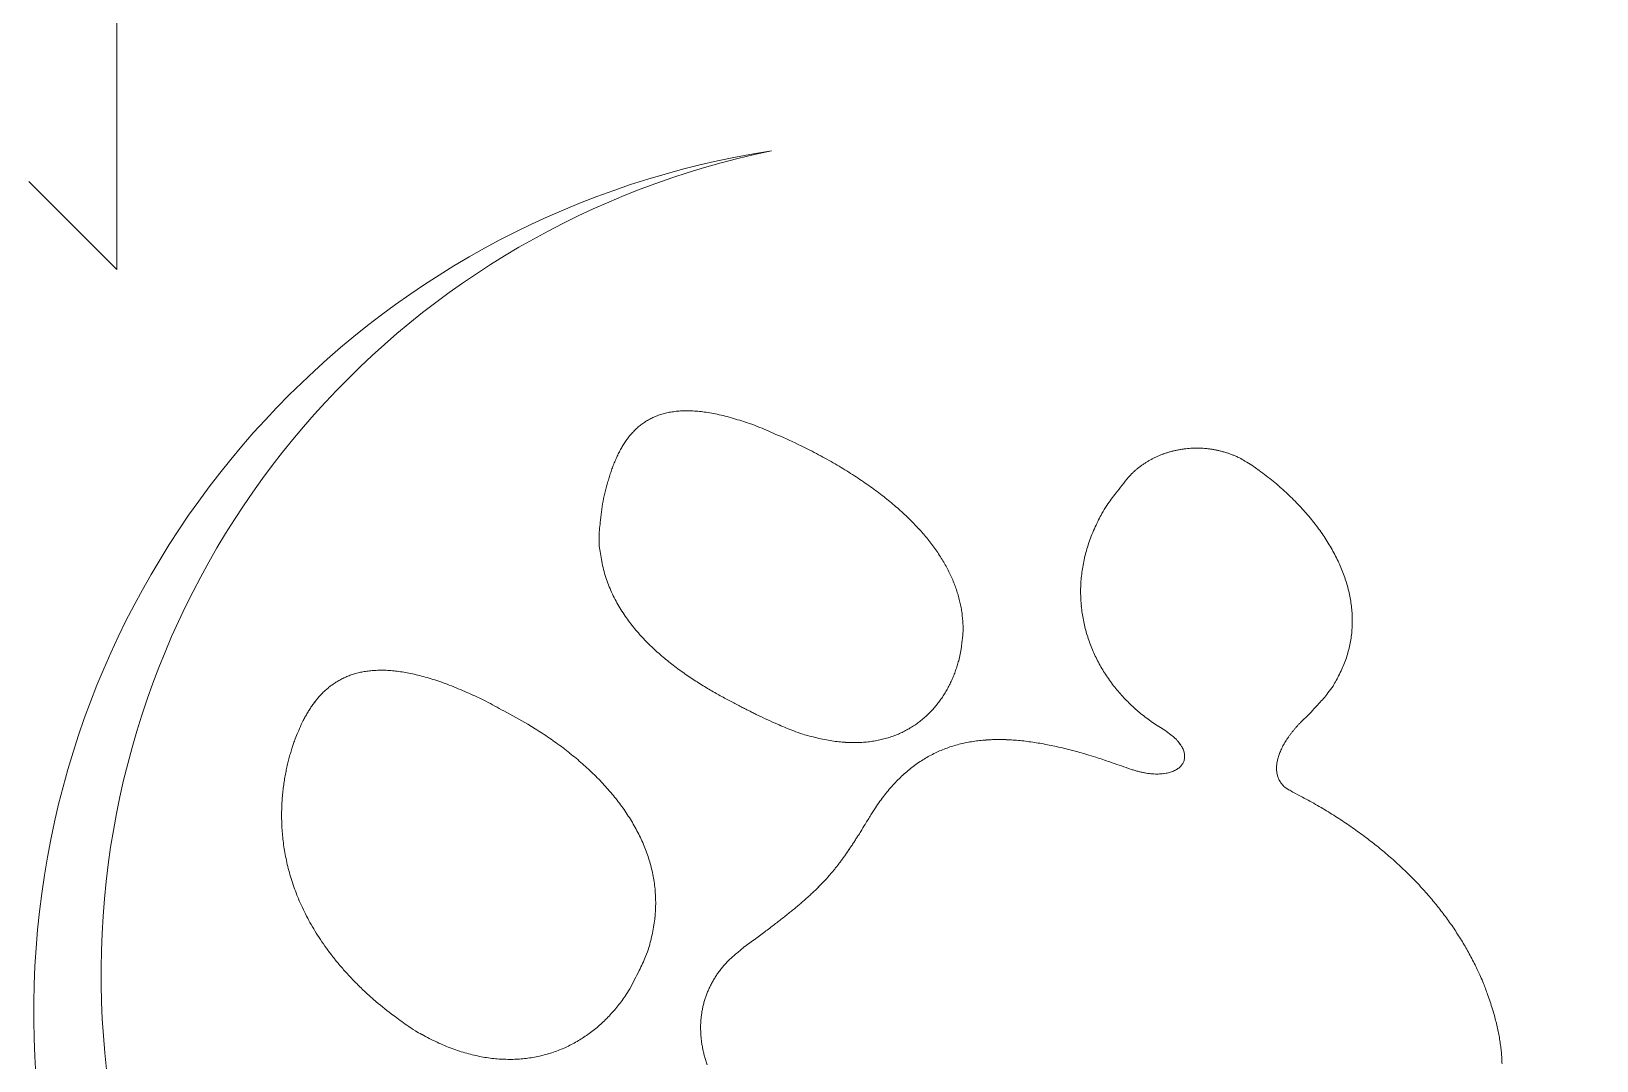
# Model space of a CAD drawing. Header units: millimetres. Extents: x 1573 to 2177, y 1587 to 1932.
# Drawn here: x 1936.38997 to 1936.40049, y 1917.95323 to 1917.96015 of the extents above; entities that cross this region are included whole.
import ezdxf

# ---------------------------------------------------------------- set-up
doc = ezdxf.new("R2010")
doc.units = ezdxf.units.MM
doc.header["$LTSCALE"] = 0.03
doc.layers.add('TigreCad', color=2, linetype='Continuous', lineweight=13)

# ---------------------------------------------------------------- blocks, each defined once
blk = doc.blocks.new('27958028s')
at = {"layer": 'TigreCad', "linetype": 'Continuous'}
for p, q in [((35.6944, 3.4289), (35.6944, 6.1483)), ((35.6944, 3.4289), (35.3002, 3.823)), ((38.7609, 2.6397), (38.8005, 2.6197)), ((40.7814, 2.5523), (40.814, 2.529)), ((40.2283, 2.4995), (40.2382, 2.51)), ((37.8751, 2.4032), (37.8809, 2.4272)), ((39.4727, 1.6995), (39.467, 1.6768)), ((36.5205, 1.3911), (36.5293, 1.4089)), ((38.5752, 1.4286), (38.5591, 1.4367)), ((41.0248, 1.4246), (41.0143, 1.4149)), ((37.5358, 1.392), (37.5686, 1.3722)), ((40.3917, 1.3653), (40.3635, 1.3824)), ((40.2288, 1.1944), (40.2453, 1.1888)), ((40.9645, 1.0886), (40.9992, 1.0707)), ((39.074, 0.9867), (39.0938, 1.0178)), ((38.5043, 0.3933), (38.5307, 0.4127)), ((36.8562, 0.1491), (36.8136, 0.1874)), ((37.993, 0.2078), (37.9761, 0.1813)), ((41.8597, 0.1169), (41.8681, 0.0876))]:
    blk.add_line(p, q, dxfattribs=at)
for centre, radius, start, end in [((39.1232, 0), 9.9926, 90, 270), ((39.1232, 0), 9.9926, 270, 90), ((39.2196, 0.1077), 3.8981, 98.72608, 322.85935), ((39.3865, 0.2746), 3.7632, 101.62484, 321.38572), ((38.2223, 2.5005), 0.294, 123.58861, 127.58102), ((38.2178, 2.5054), 0.2873, 119.25487, 123.38649), ((38.2179, 2.5051), 0.2876, 115.04266, 119.2401), ((38.2192, 2.501), 0.2919, 110.71023, 114.94415), ((38.224, 2.4903), 0.3036, 106.65615, 110.84211), ((38.2287, 2.4745), 0.3201, 102.53718, 106.6484), ((38.2351, 2.4511), 0.3444, 98.76356, 102.73237), ((38.2402, 2.4221), 0.3738, 95.03622, 98.85791), ((38.2459, 2.381), 0.4152, 91.7172, 95.31631), ((38.2484, 2.331), 0.4653, 88.46398, 91.83899), ((38.2489, 2.2755), 0.5207, 85.51214, 88.68902), ((38.2459, 2.219), 0.5773, 82.61853, 85.65024), ((38.2376, 2.1177), 0.6789, 80.32501, 83.02513), ((38.2151, 1.9725), 0.8258, 78.15142, 80.47699), ((38.205, 1.9358), 0.8638, 75.5911, 77.99252), ((38.2094, 1.945), 0.8538, 73.07716, 75.72744), ((38.1215, 1.5728), 1.2357, 72.42693, 74.20018), ((37.2623, -1.183), 4.1223, 72.11277, 72.6072), ((38.1087, 1.5772), 1.2363, 67.78966, 70.15241), ((38.3105, 2.4276), 0.4085, 142.64856, 145.56545), ((38.2823, 2.4476), 0.374, 139.31509, 142.46859), ((38.2583, 2.4656), 0.344, 135.57722, 138.97925), ((38.242, 2.4802), 0.3222, 131.78084, 135.3999), ((38.2291, 2.4925), 0.3044, 127.67437, 131.50701), ((38.0492, 1.3957), 1.4269, 64.8902, 68.33085), ((36.762, -1.6361), 4.72, 64.94508, 66.35978), ((38.5117, 2.3235), 0.6351, 153.87674, 155.86738), ((38.4482, 2.3525), 0.5653, 151.47936, 153.68035), ((38.3921, 2.3801), 0.5028, 148.75372, 151.18942), ((38.3486, 2.4045), 0.453, 145.8813, 148.54625), ((37.5535, 0.193), 2.7284, 61.88632, 62.80196), ((37.624, 0.3313), 2.5731, 60.86804, 61.82047), ((40.5258, 2.2131), 0.4146, 112.04466, 114.07243), ((40.5277, 2.2082), 0.4199, 110.01963, 112.02734), ((40.5295, 2.2039), 0.4246, 108.0629, 110.05325), ((40.5309, 2.1994), 0.4293, 106.07546, 108.05066), ((40.5321, 2.1956), 0.4333, 104.13051, 106.0928), ((40.5327, 2.1921), 0.4367, 102.14399, 104.09619), ((40.5337, 2.189), 0.44, 100.24576, 102.1895), ((40.5337, 2.1867), 0.4423, 98.24745, 100.18599), ((40.5343, 2.1845), 0.4446, 96.35035, 98.28498), ((40.5341, 2.1832), 0.4458, 94.3654, 96.30004), ((40.5344, 2.182), 0.4471, 92.46263, 94.39702), ((40.534, 2.1814), 0.4476, 90.46593, 92.40354), ((40.5343, 2.1813), 0.4477, 88.56572, 90.50882), ((40.5337, 2.1829), 0.4462, 86.5255, 88.48082), ((40.5339, 2.182), 0.4471, 84.6049, 86.56241), ((40.5333, 2.1805), 0.4486, 82.58712, 84.54371), ((40.5338, 2.1851), 0.444, 80.58958, 82.57474), ((40.5351, 2.1957), 0.4333, 78.48639, 80.53065), ((40.5337, 2.185), 0.4441, 76.59068, 78.5848), ((40.5267, 2.1567), 0.4732, 74.69343, 76.56126), ((40.5353, 2.1977), 0.4314, 72.26513, 74.35581), ((40.5549, 2.261), 0.3651, 69.62075, 72.16216), ((40.5303, 2.1714), 0.4578, 68.73074, 70.64187), ((40.2086, 1.3375), 1.3516, 68.26008, 68.84751), ((38.7917, 2.2203), 0.9335, 159.89057, 161.31198), ((38.6827, 2.2566), 0.8187, 158.06411, 159.65973), ((38.5941, 2.2903), 0.7238, 156.13422, 157.9098), ((37.6907, 0.4522), 2.4351, 59.86703, 60.8546), ((37.748, 0.5558), 2.3167, 58.78947, 59.80733), ((37.8106, 0.6601), 2.1951, 57.7211, 58.77468), ((40.4963, 2.2575), 0.3611, 131.06343, 133.34657), ((40.4988, 2.2552), 0.3645, 128.86266, 131.12864), ((40.5037, 2.2489), 0.3724, 126.62341, 128.8431), ((40.5078, 2.2441), 0.3787, 124.5037, 126.68983), ((40.5111, 2.2389), 0.3849, 122.30607, 124.46259), ((40.5147, 2.2343), 0.3906, 120.26926, 122.39793), ((40.5176, 2.2285), 0.3972, 118.10724, 120.20659), ((40.521, 2.2236), 0.4031, 116.12521, 118.19912), ((40.5232, 2.2182), 0.4089, 114.02653, 116.07585), ((40.5561, 2.2558), 0.3703, 62.79167, 65.57254), ((40.5757, 2.2913), 0.3298, 58.12893, 62.99528), ((40.2983, 1.7865), 0.9054, 57.75093, 60.08713), ((39.9316, 1.325), 1.4927, 52.24303, 53.76219), ((39.2896, 2.0765), 1.4517, 164.10135, 165.05433), ((39.1673, 2.1079), 1.3254, 162.93029, 163.96112), ((38.9344, 2.175), 1.0831, 161.4634, 162.70661), ((37.8702, 0.7593), 2.0794, 56.55966, 57.64978), ((37.9321, 0.8549), 1.9655, 55.39976, 56.53049), ((37.9905, 0.9432), 1.8597, 54.16507, 55.33594), ((41.77, 1.2315), 1.9961, 140.56448, 143.18703), ((40.4986, 2.2556), 0.364, 133.41261, 135.6767), ((39.9638, 1.3698), 1.4375, 50.60648, 52.1657), ((39.9931, 1.4061), 1.391, 48.9972, 50.59022), ((40.0199, 1.4394), 1.3482, 47.30635, 48.92932), ((39.3675, 2.1539), 1.513, 170.51505, 174.19085), ((39.2591, 2.0849), 1.4201, 165.06509, 166.05067), ((38.051, 1.0283), 1.7553, 52.92345, 54.13928), ((38.1079, 1.1074), 1.6578, 51.58219, 52.84291), ((38.1661, 1.1824), 1.5629, 50.23565, 51.5463), ((40.698, 1.9984), 0.6789, 140.79266, 146.57071), ((40.0519, 1.4745), 1.3007, 45.63093, 47.29193), ((40.0838, 1.5098), 1.2532, 43.84586, 45.54733), ((38.2214, 1.252), 1.474, 48.79568, 50.15613), ((38.2773, 1.3173), 1.3881, 47.34236, 48.75797), ((38.3298, 1.3774), 1.3083, 45.77797, 47.24858), ((42.4007, 1.1607), 2.576, 152.84743, 153.55661), ((40.7154, 1.9805), 0.7034, 146.13464, 149.61359), ((40.1186, 1.5441), 1.2043, 42.06619, 43.81359), ((40.1535, 1.5779), 1.1558, 40.18434, 41.98019), ((40.1907, 1.6102), 1.1065, 38.30138, 40.15166), ((38.3582, 2.2261), 0.5025, 170.73425, 178.97697), ((38.383, 1.4333), 1.2312, 44.20695, 45.73814), ((38.4324, 1.4844), 1.1601, 42.50803, 44.09953), ((38.4823, 1.5311), 1.0918, 40.81577, 42.47315), ((40.6477, 2.0046), 0.63, 154.44739, 157.78325), ((40.8285, 1.9398), 0.8213, 153.37854, 155.81058), ((40.2274, 1.6417), 1.0582, 36.28591, 38.19357), ((40.2659, 1.6707), 1.01, 34.28294, 36.25385), ((38.3862, 2.2202), 0.5306, 178.39543, 183.20955), ((40.2969, 2.5323), 2.4644, 187.97187, 188.74137), ((38.5287, 1.5736), 1.0289, 38.9852, 40.70789), ((38.5745, 1.6117), 0.9693, 37.14989, 38.94348), ((38.6171, 1.6465), 0.9144, 35.15631, 37.02001), ((40.7184, 1.9784), 0.7054, 163.58909, 166.3205), ((40.7808, 1.9596), 0.7706, 161.03584, 163.55873), ((40.7324, 1.9712), 0.721, 157.868, 160.65789), ((40.3037, 1.6989), 0.9629, 32.12543, 34.16314), ((40.342, 1.7239), 0.9172, 29.96711, 32.07715), ((40.3797, 1.7479), 0.8725, 27.64751, 29.83371), ((38.5122, 2.2555), 0.6583, 188.54224, 191.69346), ((38.3702, 2.2097), 0.5102, 189.88546, 194.16955), ((38.6586, 1.6764), 0.8632, 33.18516, 35.12324), ((38.6963, 1.7035), 0.8168, 31.03104, 33.04115), ((38.7339, 1.7266), 0.7727, 28.91016, 30.99872), ((40.6921, 1.9835), 0.6787, 169.03121, 171.80439), ((40.6865, 1.9837), 0.6732, 166.12147, 168.95812), ((40.4168, 1.7681), 0.8303, 25.33581, 27.603), ((40.453, 1.7875), 0.7893, 22.83149, 25.18356), ((38.4781, 2.2397), 0.6222, 194.41249, 197.78718), ((38.5566, 2.2736), 0.7073, 198.46505, 201.34943), ((38.7685, 1.7476), 0.7322, 26.61116, 28.77808), ((38.7991, 1.7635), 0.6978, 24.33508, 26.57348), ((38.8241, 1.7765), 0.6696, 21.90805, 24.20481), ((40.6815, 1.9856), 0.668, 174.63408, 177.39147), ((40.6899, 1.9838), 0.6764, 171.79951, 174.54855), ((40.4877, 1.8028), 0.7513, 20.34402, 22.78434), ((40.521, 1.8173), 0.7151, 17.65158, 20.18351), ((38.5266, 2.264), 0.6759, 201.51395, 204.5242), ((38.5286, 2.2635), 0.6776, 204.41848, 207.41261), ((38.8552, 1.7899), 0.6358, 19.44568, 21.83556), ((38.8895, 1.8034), 0.5989, 16.81077, 19.31974), ((38.8964, 1.8044), 0.5921, 14.40216, 16.90516), ((40.6762, 1.9852), 0.6626, 177.33918, 180.09696), ((40.6771, 1.9862), 0.6635, 180.17755, 182.91058), ((40.5521, 1.8279), 0.6822, 14.96978, 17.59477), ((40.5815, 1.8377), 0.6513, 12.08475, 14.8055), ((40.6076, 1.8438), 0.6245, 9.22711, 12.04036), ((38.5743, 2.2907), 0.7306, 207.65294, 210.41039), ((38.6114, 2.315), 0.7749, 210.57352, 213.16053), ((38.877, 1.8006), 0.6118, 11.91276, 14.29998), ((38.9393, 1.8178), 0.5473, 8.80209, 11.49183), ((39.0278, 1.8328), 0.4576, 5.37028, 8.64332), ((40.6776, 1.9861), 0.664, 182.89959, 185.61444), ((40.68, 1.9873), 0.6666, 185.70101, 188.39212), ((40.6316, 1.8495), 0.5999, 6.15032, 9.05562), ((40.6526, 1.8522), 0.5788, 3.11113, 6.10575), ((38.6439, 2.3398), 0.8156, 213.36829, 215.8194), ((38.6782, 2.3662), 0.8589, 215.90676, 218.22931), ((38.7237, 2.4066), 0.9198, 218.45424, 220.61763), ((38.9289, 1.8112), 0.5582, 4.10818, 6.62294), ((38.0006, 1.7408), 1.4891, 3.40182, 4.25321), ((39.0342, 1.8288), 0.4529, 356.4487, 0.04518), ((40.6831, 1.9874), 0.6696, 188.36487, 191.03436), ((40.6883, 1.9897), 0.6752, 191.13986, 193.77966), ((40.6938, 1.9909), 0.6808, 193.76977, 196.38325), ((40.6844, 1.8549), 0.5469, 356.70376, 359.85442), ((40.6719, 1.8548), 0.5593, 359.86699, 2.95322), ((38.7661, 2.4451), 0.9769, 220.71018, 222.74215), ((38.8144, 2.4947), 1.0461, 222.94253, 224.83445), ((38.8591, 2.5418), 1.111, 224.93278, 226.7077), ((38.3828, 1.8923), 1.1069, 349.96857, 352.97479), ((39.0811, 1.8242), 0.4058, 350.46277, 356.6921), ((40.7006, 1.9941), 0.6882, 196.47293, 199.05564), ((40.7077, 1.9964), 0.6957, 199.04608, 201.60091), ((40.7186, 1.8535), 0.5127, 346.50479, 349.90293), ((40.7038, 1.8549), 0.5275, 350.03595, 353.31479), ((40.6925, 1.8557), 0.5388, 353.37041, 356.56772), ((38.9129, 2.6037), 1.193, 226.86794, 228.5132), ((38.9606, 2.6607), 1.2673, 228.60448, 230.14411), ((39.0178, 2.7353), 1.3612, 230.30565, 231.72844), ((40.7155, 2.0007), 0.7045, 201.69733, 204.22154), ((40.7235, 2.0043), 0.7133, 204.21384, 206.7102), ((40.664, 1.8675), 0.5691, 340.26256, 343.3486), ((40.7033, 1.8552), 0.5279, 343.40905, 346.72138), ((36.8567, 1.2887), 0.3434, 107.3095, 110.8257), ((36.8611, 1.2764), 0.3565, 103.92756, 107.40807), ((36.8649, 1.2609), 0.3724, 100.47615, 103.91497), ((36.87, 1.238), 0.3958, 97.25996, 100.60629), ((36.8737, 1.2114), 0.4227, 94.03401, 97.28925), ((36.8776, 1.1757), 0.4586, 91.08831, 94.20857), ((36.8789, 1.1353), 0.499, 88.16013, 91.15385), ((36.8792, 1.0851), 0.5492, 85.51653, 88.35677), ((36.8757, 1.0306), 0.6038, 82.88058, 85.58679), ((36.8694, 0.9606), 0.674, 80.55659, 83.09236), ((36.8575, 0.8817), 0.7538, 78.26781, 80.64588), ((36.8426, 0.7999), 0.8369, 76.15825, 78.40651), ((39.0679, 2.802), 1.4446, 231.80605, 233.13465), ((39.13, 2.8909), 1.553, 233.27295, 234.4951), ((39.1833, 2.9692), 1.6477, 234.56578, 235.70299), ((38.8917, 1.8333), 0.5962, 338.08956, 340.31798), ((38.8843, 1.8359), 0.604, 340.31957, 342.52364), ((38.8819, 1.8359), 0.6063, 342.59449, 344.79514), ((40.7315, 2.0096), 0.7229, 206.79941, 209.26712), ((40.7399, 2.0142), 0.7324, 209.26041, 211.70181), ((40.7478, 2.0205), 0.7425, 211.79457, 214.2104), ((40.6366, 1.8803), 0.5983, 330.81764, 333.81817), ((40.7663, 1.8315), 0.4606, 332.146, 336.24857), ((40.7037, 1.858), 0.5286, 336.34806, 339.77524), ((36.8868, 1.2615), 0.3828, 131.44668, 134.32676), ((36.873, 1.2749), 0.3636, 128.17232, 131.2143), ((36.8647, 1.2847), 0.3508, 124.92577, 128.09668), ((36.8576, 1.2928), 0.3401, 121.42908, 124.7307), ((36.855, 1.2966), 0.3355, 118.00502, 121.39288), ((36.8532, 1.2983), 0.3331, 114.39169, 117.86011), ((36.8549, 1.2948), 0.337, 110.92419, 114.42067), ((36.8249, 0.7229), 0.9159, 74.07359, 76.23615), ((36.7902, 0.5832), 1.0598, 72.39529, 74.34214), ((36.7296, 0.3853), 1.2668, 70.79242, 72.4885), ((36.7166, 0.3582), 1.2967, 68.87019, 70.64634), ((36.7355, 0.4027), 1.2483, 66.94573, 68.94128), ((36.5555, -0.0865), 1.7691, 66.43048, 67.78842), ((39.2519, 3.0767), 1.7751, 235.829, 236.86792), ((39.311, 3.1712), 1.8866, 236.93316, 237.89367), ((39.3926, 3.3089), 2.0466, 238.00847, 238.87519), ((39.4635, 3.4315), 2.1882, 238.94476, 239.73641), ((38.949, 1.8093), 0.534, 328.29741, 330.75879), ((38.9368, 1.8159), 0.5479, 330.77908, 333.18378), ((38.9235, 1.8214), 0.5622, 333.29558, 335.64428), ((38.9091, 1.8275), 0.5779, 335.67728, 337.96908), ((40.7561, 2.0258), 0.7523, 214.18914, 216.58126), ((40.7633, 2.0324), 0.762, 216.66133, 219.03177), ((40.7709, 2.0386), 0.7718, 219.03237, 221.38229), ((40.7136, 1.8518), 0.5187, 321.99247, 326.25011), ((39.5525, 2.4783), 1.8364, 330.12599, 331.02009), ((37.0176, 1.1632), 0.5466, 145.04297, 147.08606), ((36.9792, 1.1888), 0.5004, 142.70104, 144.92227), ((36.9489, 1.2094), 0.4638, 140.07488, 142.46089), ((36.9253, 1.228), 0.4338, 137.41285, 139.95633), ((36.9025, 1.2465), 0.4045, 134.43591, 137.16075), ((34.9145, -3.8789), 5.9013, 66.17253, 66.54989), ((36.5683, -0.0187), 1.7027, 62.75663, 64.6027), ((36.498, -0.1821), 1.8801, 60.35503, 63.13269), ((39.5708, 3.6244), 2.4089, 239.8435, 240.54279), ((39.6773, 3.8196), 2.6312, 240.61428, 241.23517), ((39.869, 4.1817), 3.0409, 241.35285, 241.87105), ((40.0723, 4.5718), 3.4808, 241.9479, 242.38314), ((40.4593, 5.3286), 4.3307, 242.48705, 242.82095), ((41.5513, 7.483), 6.7461, 242.9284, 243.13226), ((38.9854, 1.7877), 0.4917, 320.21374, 322.87691), ((38.9738, 1.7949), 0.5053, 323.0182, 325.61095), ((38.9627, 1.8024), 0.5187, 325.62548, 328.15488), ((40.7772, 2.0453), 0.781, 221.4465, 223.77925), ((40.784, 2.0517), 0.7903, 223.77148, 226.08712), ((40.7896, 2.0589), 0.7994, 226.1568, 228.45816), ((39.9382, 2.497), 1.5266, 315.37578, 318.49965), ((40.7166, 1.8428), 0.5108, 315.60213, 322.57532), ((37.0968, 1.118), 0.6377, 151.07394, 152.85318), ((37.1067, 1.112), 0.6492, 149.29505, 151.03429), ((37.0788, 1.127), 0.6176, 147.35293, 149.17165), ((34.5495, -3.8573), 6.0393, 60.36449, 61.53485), ((2.5823, -70.026), 80.0078, 63.306916, 63.323119), ((33.3015, -9.0019), 11.688, 63.36282, 63.46661), ((21.7303, -32.0284), 37.4583, 63.30318, 63.3331), ((39.7373, 3.9033), 2.734, 244.84608, 246.84556), ((39.0191, 1.7582), 0.4469, 305.62662, 308.59819), ((39.016, 1.7621), 0.452, 308.59477, 311.51667), ((39.0097, 1.7677), 0.4603, 311.64273, 314.49963), ((39.0034, 1.7737), 0.469, 314.52857, 317.32588), ((38.9943, 1.7806), 0.4804, 317.46257, 320.18924), ((40.7954, 2.0651), 0.8079, 228.44296, 230.73223), ((40.798, 2.0695), 0.8129, 230.78772, 233.07575), ((40.8049, 2.0782), 0.824, 233.05796, 235.32754), ((41.442, 0.9673), 0.619, 134.99668, 136.27687), ((41.466, 0.9421), 0.6539, 133.69334, 134.92533), ((37.1469, 1.0769), 0.6996, 156.49792, 159.02752), ((37.8614, 0.7902), 1.4694, 155.86306, 157.35657), ((36.6375, -0.1243), 1.7625, 56.87042, 58.11149), ((36.6386, -0.1202), 1.7585, 55.58745, 56.82763), ((39.0356, 2.1866), 0.8801, 244.90451, 249.51654), ((39.0303, 2.1515), 0.8454, 249.01848, 251.9473), ((39.5921, 4.3276), 3.0917, 254.54662, 255.12593), ((39.0394, 2.2364), 0.9286, 254.96602, 257.05747), ((39.0169, 1.7714), 0.4596, 286.88008, 289.98982), ((39.0205, 1.7625), 0.45, 289.94738, 293.07018), ((39.022, 1.7577), 0.445, 293.14086, 296.24861), ((39.0238, 1.7544), 0.4412, 296.22224, 299.31731), ((39.023, 1.7541), 0.4414, 299.42269, 302.48158), ((39.0227, 1.755), 0.4423, 302.46196, 305.48719), ((40.8155, 2.0959), 0.8446, 235.41769, 237.64467), ((40.0077, 0.8401), 0.6506, 50.85683, 53.82823), ((40.3069, 1.1907), 0.1901, 46.64685, 54.06766), ((41.3068, 1.0823), 0.4414, 145.04176, 146.61073), ((41.3282, 1.0667), 0.4679, 143.46585, 144.97767), ((41.3483, 1.0512), 0.4932, 141.94197, 143.40598), ((41.3689, 1.0344), 0.5198, 140.46866, 141.88585), ((41.3881, 1.0177), 0.5452, 139.01904, 140.39667), ((41.407, 1.0013), 0.5702, 137.67977, 139.02137), ((41.422, 0.9865), 0.5913, 136.28541, 137.60263), ((37.302, 1.0168), 0.8654, 163.23329, 164.83232), ((37.3905, 0.9981), 0.9556, 162.35651, 163.68407), ((37.9124, 0.8343), 1.5025, 161.6926, 162.43877), ((37.2617, 1.0332), 0.8224, 159.04893, 160.60976), ((36.656, -0.0949), 1.7277, 54.32873, 55.58651), ((36.6929, -0.0392), 1.661, 52.94278, 54.24478), ((36.7274, 0.0073), 1.603, 51.58299, 52.92513), ((36.7608, 0.0527), 1.5467, 50.12638, 51.50911), ((38.9979, 1.9897), 0.6791, 255.80413, 258.78751), ((39.0102, 2.0499), 0.7405, 258.76047, 261.32729), ((39.0088, 2.0676), 0.7579, 261.63321, 264.01096), ((38.9995, 1.9736), 0.6633, 263.96049, 266.60743), ((38.999, 1.9138), 0.6037, 266.32575, 269.16056), ((38.9986, 1.8929), 0.5828, 269.16511, 272.00641), ((39.0002, 1.8662), 0.556, 271.93862, 274.82907), ((39.0026, 1.8376), 0.5274, 274.83667, 277.80237), ((39.007, 1.8131), 0.5025, 277.67413, 280.71016), ((39.0097, 1.7972), 0.4863, 280.74941, 283.8125), ((39.014, 1.7821), 0.4706, 283.74466, 286.84264), ((39.6081, 0.7506), 0.569, 114.85529, 117.72318), ((39.6077, 0.7529), 0.5668, 112.05656, 114.9208), ((39.6091, 0.7483), 0.5715, 109.17588, 112.01025), ((39.6127, 0.7408), 0.5799, 106.47343, 109.26802), ((39.617, 0.7263), 0.595, 103.74908, 106.48072), ((39.6226, 0.7081), 0.614, 101.1899, 103.85071), ((39.6281, 0.6824), 0.6403, 98.65523, 101.22682), ((39.6343, 0.6527), 0.6705, 96.31478, 98.79301), ((39.6389, 0.615), 0.7085, 93.98181, 96.35382), ((39.6439, 0.5725), 0.7513, 91.86971, 94.13439), ((39.6463, 0.5207), 0.8031, 89.77391, 91.92268), ((39.6483, 0.4644), 0.8595, 87.88402, 89.92181), ((39.6469, 0.3987), 0.9251, 86.02422, 87.94804), ((39.6444, 0.3244), 0.9995, 84.36381, 86.17278), ((39.6368, 0.2353), 1.0889, 82.74203, 84.43029), ((39.6283, 0.1504), 1.1741, 81.25941, 82.85365), ((39.6161, 0.0622), 1.2632, 79.80881, 81.32012), ((39.5955, -0.0755), 1.4023, 78.59706, 79.97519), ((39.5567, -0.279), 1.6096, 77.46048, 78.67442), ((39.547, -0.317), 1.6488, 76.18961, 77.41734), ((39.5578, -0.279), 1.6093, 74.92714, 76.23995), ((39.4479, -0.7558), 2.0983, 74.461, 75.41626), ((38.7763, -3.1939), 4.6272, 74.14112, 74.53664), ((40.3287, 1.2089), 0.162, 42.74464, 47.85007), ((39.9887, 0.9542), 0.5861, 37.49132, 38.46178), ((40.3276, 1.2128), 0.1598, 34.09545, 37.89729), ((40.3731, 1.2379), 0.1083, 30.83585, 36.59315), ((40.3725, 1.2369), 0.1093, 25.92709, 31.12407), ((40.3766, 1.2396), 0.1043, 20.53644, 25.55795), ((40.3938, 1.2455), 0.0862, 15.0836, 20.88293), ((40.4052, 1.2476), 0.0747, 9.41243, 15.81953), ((41.1588, 1.1657), 0.2712, 158.26187, 160.42127), ((41.1788, 1.157), 0.293, 156.07616, 158.12652), ((41.1999, 1.1471), 0.3163, 154.0291, 155.97659), ((41.2208, 1.1359), 0.34, 152.0267, 153.88418), ((41.2427, 1.124), 0.365, 150.2076, 151.97995), ((41.2637, 1.1108), 0.3897, 148.36699, 150.06573), ((41.2858, 1.0969), 0.4158, 146.702, 148.33075), ((37.4065, 0.9891), 0.9735, 167.82316, 169.38198), ((37.4406, 0.9819), 1.0084, 166.38729, 167.83406), ((37.3889, 0.9935), 0.9554, 164.84543, 166.33227), ((36.7961, 0.0962), 1.4907, 48.66804, 50.09389), ((36.8355, 0.1442), 1.4286, 47.10648, 48.58404), ((39.6429, 0.7014), 0.6293, 126.38599, 129.10925), ((39.6282, 0.721), 0.6048, 123.57846, 126.36646), ((39.6179, 0.7346), 0.5878, 120.64238, 123.47105), ((39.6115, 0.7458), 0.5749, 117.8063, 120.66807), ((39.4356, -0.7626), 2.1084, 72.16915, 73.32062), ((39.3886, -0.9339), 2.286, 70.68289, 72.36284), ((38.0248, -5.064), 6.6352, 70.59947, 71.36666), ((40.3887, 1.2804), 0.1061, 300.54026, 305.16335), ((40.3946, 1.2705), 0.0946, 305.67428, 310.64891), ((40.4008, 1.2626), 0.0846, 310.97581, 316.34385), ((40.4062, 1.2565), 0.0765, 316.87349, 322.61955), ((40.4111, 1.2524), 0.0701, 322.83432, 328.95725), ((40.4147, 1.2496), 0.0656, 329.43907, 335.87977), ((40.4172, 1.2483), 0.0627, 336.02311, 342.72193), ((40.4183, 1.2476), 0.0615, 342.99462, 349.8587), ((40.4102, 1.2482), 0.0696, 3.0685, 9.6296), ((40.4174, 1.2479), 0.0624, 349.71809, 356.5828), ((40.4144, 1.2481), 0.0654, 356.55273, 3.28083), ((41.044, 1.1951), 0.1522, 177.45403, 180.68588), ((41.0325, 1.1957), 0.1407, 180.98528, 184.40954), ((41.0569, 1.1942), 0.1651, 174.28992, 177.33671), ((41.0709, 1.192), 0.1793, 171.15968, 174.03565), ((41.0862, 1.1891), 0.1949, 168.29968, 171.01007), ((41.1028, 1.1849), 0.212, 165.54448, 168.10202), ((41.1205, 1.1798), 0.2304, 162.993, 165.40556), ((41.1391, 1.1733), 0.2501, 160.53534, 162.81775), ((37.4019, 0.9878), 0.9692, 170.87572, 172.54399), ((37.401, 0.9881), 0.9683, 169.26532, 170.88621), ((36.8749, 0.1878), 1.3699, 45.54405, 47.07389), ((36.9162, 0.2332), 1.3085, 43.85081, 45.43977), ((36.9572, 0.2736), 1.2511, 42.16812, 43.81717), ((39.7575, 0.5888), 0.7901, 137.1947, 139.569), ((39.7197, 0.6226), 0.7394, 134.65458, 137.12826), ((39.6878, 0.6523), 0.6958, 131.9409, 134.506), ((39.6622, 0.68), 0.6581, 129.24049, 131.89623), ((40.4033, 1.6766), 0.5128, 252.05091, 253.93319), ((40.3845, 1.6178), 0.451, 254.1645, 256.22619), ((40.3748, 1.5789), 0.411, 256.25422, 258.43579), ((40.3696, 1.558), 0.3895, 258.56552, 260.77923), ((40.365, 1.5308), 0.3619, 260.80121, 263.09449), ((40.3606, 1.5034), 0.3341, 263.28682, 265.67138), ((40.3583, 1.4756), 0.3063, 265.71344, 268.21325), ((40.3565, 1.4511), 0.2817, 268.42385, 271.02716), ((40.3565, 1.4258), 0.2564, 271.12702, 273.87016), ((40.3571, 1.4029), 0.2336, 274.08886, 276.96972), ((40.3595, 1.3799), 0.2105, 277.08689, 280.14611), ((40.3622, 1.3595), 0.1898, 280.43846, 283.6762), ((40.3664, 1.3398), 0.1697, 283.8669, 287.33127), ((40.3709, 1.3223), 0.1516, 287.6609, 291.35682), ((40.3766, 1.3062), 0.1346, 291.6112, 295.59283), ((40.3822, 1.2924), 0.1197, 296.01077, 300.28563), ((41.023, 1.1952), 0.1313, 184.51733, 188.12033), ((41.0155, 1.1948), 0.1238, 188.39645, 192.15698), ((41.0079, 1.1934), 0.116, 192.31233, 196.28067), ((41.0003, 1.1918), 0.1083, 196.56589, 200.78538), ((40.9998, 1.1912), 0.1076, 200.6121, 204.83229), ((41.0041, 1.1935), 0.1125, 204.97633, 208.98808), ((40.9943, 1.1897), 0.1021, 209.73533, 214.25863), ((40.982, 1.1815), 0.0873, 214.39604, 219.87887), ((41.0037, 1.1941), 0.1121, 217.69606, 221.75004), ((37.3939, 0.9856), 0.9615, 175.85815, 177.67899), ((37.3948, 0.9872), 0.9623, 174.17733, 175.95188), ((37.407, 0.9861), 0.9745, 172.48131, 174.18651), ((36.9999, 0.3153), 1.1913, 40.34341, 42.06042), ((37.0412, 0.3518), 1.1363, 38.50521, 40.29064), ((37.0837, 0.3885), 1.0802, 36.51953, 38.38132), ((39.8599, 0.5102), 0.9191, 142.07935, 144.23983), ((39.7998, 0.5557), 0.8437, 139.72127, 142.00821), ((41.174, 1.3438), 0.3389, 221.45909, 222.68551), ((40.9905, 1.1865), 0.0977, 227.86227, 233.60485), ((40.9919, 1.186), 0.0981, 232.76097, 242.07215), ((41.1045, 1.3545), 0.3004, 238.15168, 242.24408), ((39.8726, -1.0587), 2.409, 61.19849, 62.11835), ((37.3848, 0.9846), 0.9524, 179.47504, 181.40228), ((37.3846, 0.9861), 0.9522, 177.68085, 179.56508), ((37.124, 0.4196), 1.0293, 34.53028, 36.46829), ((37.1651, 0.4504), 0.9779, 32.38126, 34.40349), ((27.2753, 8.2146), 13.8366, 328.29991, 328.50836), ((39.9393, 0.4574), 1.0144, 144.4404, 146.46069), ((39.9027, -1.0019), 2.3448, 60.23652, 61.17402), ((39.9263, -0.9599), 2.2965, 59.27766, 60.22758), ((39.9422, -0.9315), 2.264, 58.30023, 59.25595), ((39.9624, -0.8989), 2.2257, 57.3379, 58.30268), ((37.3765, 0.9843), 0.9441, 181.40195, 183.39183), ((37.3782, 0.983), 0.9457, 183.30693, 185.33696), ((37.2032, 0.476), 0.9321, 30.20551, 32.31057), ((37.2413, 0.5005), 0.8868, 27.87658, 30.07195), ((37.2759, 0.5198), 0.8472, 25.53791, 27.82069), ((35.4055, 3.1754), 4.2713, 328.00157, 328.50431), ((39.9822, -0.8654), 2.1868, 56.32559, 57.29969), ((40.0043, -0.8327), 2.1473, 55.34955, 56.33413), ((40.0241, -0.8016), 2.1105, 54.31743, 55.31112), ((40.0467, -0.7707), 2.0722, 53.32238, 54.32685), ((37.373, 0.9827), 0.9404, 185.34599, 187.43322), ((37.3779, 0.9821), 0.9453, 187.35744, 189.47844), ((37.31, 0.5385), 0.8084, 23.00793, 25.38504), ((37.3398, 0.552), 0.7757, 20.48561, 22.95013), ((37.5604, 1.789), 1.7089, 325.94725, 326.55542), ((37.4797, 1.8447), 1.8069, 326.49217, 327.09926), ((36.9723, 2.1842), 2.4174, 326.87721, 327.30884), ((35.2201, 3.3121), 4.5012, 327.27139, 327.48367), ((36.5005, 2.4834), 2.9761, 327.68665, 328.12857), ((40.0674, -0.7405), 2.0356, 52.26846, 53.28276), ((40.0905, -0.7112), 1.9983, 51.25123, 52.27687), ((40.1112, -0.683), 1.9634, 50.1717, 51.20771), ((37.3772, 0.9821), 0.9446, 189.48775, 191.65836), ((37.3868, 0.9828), 0.9541, 191.58455, 193.78006), ((37.368, 0.5646), 0.7448, 17.77707, 20.33305), ((37.3925, 0.5731), 0.7189, 15.09042, 17.73216), ((38.0564, 1.4346), 1.0992, 322.35933, 323.22026), ((38.009, 1.4711), 1.159, 323.176, 324.00184), ((37.9446, 1.5187), 1.2391, 323.97134, 324.75654), ((37.833, 1.6007), 1.3776, 324.65253, 325.36648), ((37.6512, 1.7278), 1.5993, 325.32096, 325.94388), ((40.135, -0.6546), 1.9263, 49.12846, 50.17631), ((40.1567, -0.6281), 1.8921, 48.03808, 49.09686), ((40.1803, -0.6016), 1.8565, 46.96358, 48.03474), ((37.3914, 0.9846), 0.959, 193.81348, 196.04825), ((37.4069, 0.9879), 0.9748, 195.98532, 198.23364), ((37.4164, 0.5814), 0.6937, 12.2082, 14.94237), ((37.4316, 0.5849), 0.6781, 9.38682, 12.18539), ((38.1263, 1.3793), 1.0101, 317.76562, 318.70453), ((38.1348, 1.371), 0.9982, 318.73965, 319.68236), ((38.1359, 1.3706), 0.9971, 319.65684, 320.59707), ((38.1237, 1.3807), 1.013, 320.59398, 321.51939), ((38.1, 1.4006), 1.0439, 321.47675, 322.37718), ((40.2024, -0.5764), 1.8231, 45.8485, 46.93116), ((40.2263, -0.5516), 1.7886, 44.74938, 45.8449), ((40.2484, -0.5283), 1.7566, 43.60821, 44.71574), ((37.4178, 0.9921), 0.9865, 198.2695, 200.54454), ((37.4402, 0.9996), 1.01, 200.49359, 202.76921), ((37.4422, 0.5884), 0.6671, 6.39301, 9.24394), ((37.4572, 0.5906), 0.6519, 3.40859, 6.34275), ((37.8321, 1.6815), 1.432, 312.51119, 313.25382), ((37.9122, 1.5942), 1.3135, 313.31848, 314.10658), ((37.9793, 1.5241), 1.2164, 314.13654, 314.96804), ((38.0323, 1.4698), 1.1406, 315.01037, 315.87833), ((38.0748, 1.4279), 1.0809, 315.9062, 316.80647), ((38.1051, 1.3984), 1.0386, 316.84755, 317.77036), ((40.2726, -0.5054), 1.7232, 42.48999, 43.61093), ((40.2947, -0.4829), 1.6917, 41.30123, 42.43491), ((40.3186, -0.4626), 1.6604, 40.17041, 41.31767), ((37.4581, 1.0083), 1.03, 202.82998, 205.11864), ((37.488, 1.0215), 1.0626, 205.07887, 207.35392), ((37.4105, 0.5942), 0.6986, 354.56384, 357.35324), ((37.4779, 0.5933), 0.6311, 0.21753, 3.27399), ((37.46, 0.5911), 0.649, 357.4209, 0.40727), ((37.1187, 2.5194), 2.5325, 309.28893, 309.78338), ((37.3143, 2.2816), 2.2247, 309.83047, 310.37379), ((37.4795, 2.0849), 1.9677, 310.41882, 311.01172), ((37.6178, 1.9227), 1.7546, 311.07893, 311.72267), ((37.734, 1.7901), 1.5782, 311.77857, 312.47182), ((40.3403, -0.4426), 1.6309, 38.96683, 40.12656), ((40.3645, -0.4232), 1.5998, 37.7957, 38.97044), ((37.5142, 1.0365), 1.0928, 207.42227, 209.69517), ((37.5518, 1.0574), 1.1358, 209.67186, 211.91872), ((37.5506, 0.5818), 0.5579, 347.10539, 350.8666), ((37.4646, 0.5943), 0.6447, 350.98378, 354.10239), ((35.3826, 4.7487), 5.3582, 307.24561, 307.53036), ((35.8658, 4.1155), 4.5617, 307.56215, 307.88299), ((36.265, 3.5978), 3.9079, 307.92534, 308.2854), ((36.6047, 3.162), 3.3553, 308.34212, 308.74491), ((36.8838, 2.8106), 2.9067, 308.78953, 309.23721), ((40.3886, -0.4027), 1.5682, 36.55506, 37.74542), ((40.4092, -0.388), 1.543, 35.36908, 36.57105), ((40.4234, -0.3762), 1.5246, 34.10791, 35.31632), ((37.5849, 1.0801), 1.1759, 212.00309, 214.23735), ((35.8721, 0.9719), 2.2816, 345.28926, 346.08766), ((37.384, 0.5999), 0.7245, 345.901, 348.65086), ((32.6204, 8.4613), 9.9856, 306.2906, 306.47123), ((33.1488, 7.7413), 9.0926, 306.49097, 306.68089), ((33.9195, 6.7023), 7.7989, 306.69961, 306.91211), ((34.7689, 5.5626), 6.3775, 306.95953, 307.20867), ((40.4555, -0.3545), 1.4858, 32.8767, 34.11024), ((40.4991, -0.3245), 1.4329, 31.53998, 32.81313), ((40.491, -0.3314), 1.4434, 30.35332, 31.60544), ((37.6328, 1.1124), 1.2337, 214.22949, 216.42101), ((37.68, 1.1499), 1.2939, 216.51429, 218.66931), ((37.5, 0.5777), 0.6074, 331.72711, 338.23126), ((37.4894, 0.5881), 0.621, 337.70241, 341.64872), ((38.716, 0.053), 0.3972, 128.73781, 133.93752), ((39.213, -0.4989), 1.1394, 128.46204, 130.86888), ((40.4316, -0.3651), 1.5117, 29.1362, 30.31799), ((40.5546, -0.2913), 1.3683, 27.62895, 28.94784), ((37.7295, 1.1897), 1.3575, 218.67727, 220.79535), ((37.7642, 1.222), 1.4048, 220.86589, 222.98033), ((36.4012, 1.0717), 1.8111, 331.51104, 334.43001), ((38.6965, 0.0573), 0.3788, 141.14216, 144.15646), ((38.7856, -0.0015), 0.4852, 140.1099, 142.33787), ((39.4822, -0.5786), 1.3898, 139.56415, 140.27292), ((38.7275, 0.0373), 0.4165, 133.57448, 136.70356), ((40.7452, -0.1898), 1.1524, 25.95594, 27.54867), ((40.5252, -0.3136), 1.4045, 25.3485, 26.57231), ((38.4607, -1.2963), 3.691, 24.99301, 25.413), ((37.8518, 1.3042), 1.5249, 222.99871, 225.01007), ((37.9847, 1.446), 1.7192, 225.21813, 227.06459), ((38.7263, 0.035), 0.4159, 154.4214, 156.96033), ((38.7218, 0.0366), 0.4112, 151.75591, 154.34545), ((38.7366, 0.0302), 0.4272, 149.44086, 151.9407), ((38.767, 0.0119), 0.4628, 147.09081, 149.40545), ((38.7406, 0.0262), 0.4329, 144.23615, 146.77933), ((40.7711, -0.1835), 1.1272, 21.59523, 23.34472), ((40.9076, -0.1309), 0.9809, 18.59858, 21.6744), ((38.5892, 2.2933), 2.757, 231.05284, 233.10411), ((37.3596, 0.5919), 0.7407, 321.55001, 323.9294), ((37.3359, 0.6072), 0.7689, 324.04895, 326.36586), ((38.7284, 0.0352), 0.4179, 164.61729, 167.11461), ((38.725, 0.0356), 0.4145, 162.02215, 164.54245), ((38.725, 0.0358), 0.4144, 159.52839, 162.05327), ((38.7275, 0.0345), 0.4172, 156.95973, 159.47629), ((39.407, -0.6939), 2.5833, 18.29323, 19.81883), ((37.5158, 0.8123), 0.9286, 231.21152, 235.76989), ((37.4031, 0.5563), 0.6845, 314.04258, 316.54631), ((37.3902, 0.5682), 0.702, 316.56213, 319.02437), ((37.3764, 0.5786), 0.7193, 319.11659, 321.5434), ((38.7529, 0.0327), 0.4425, 174.60451, 176.98682), ((38.7446, 0.033), 0.4342, 172.11613, 174.53345), ((38.7379, 0.0338), 0.4275, 169.66169, 172.1094), ((38.7325, 0.0343), 0.4221, 167.1164, 169.59008), ((40.6792, -0.2377), 1.2326, 13.92062, 15.30306), ((37.5266, 0.817), 0.9387, 235.38837, 238.19193), ((38.6404, 2.8877), 3.2887, 240.71638, 241.30931), ((37.5752, 0.9357), 1.0649, 241.16656, 243.16412), ((37.44, 0.5164), 0.6301, 303.44368, 306.0975), ((37.4334, 0.5255), 0.6414, 306.10316, 308.72181), ((37.4245, 0.5349), 0.6543, 308.81669, 311.39908), ((37.4148, 0.5458), 0.6689, 311.40017, 313.94321), ((38.7625, 0.0324), 0.4522, 177.01484, 179.35896), ((38.7735, 0.033), 0.4631, 179.44813, 181.75228), ((38.7859, 0.0334), 0.4755, 181.74721, 184.0082), ((38.7994, 0.0354), 0.4892, 184.12851, 186.34588), ((40.7641, -0.2141), 1.1446, 12.34599, 13.79686), ((40.8468, -0.1952), 1.0597, 10.77336, 12.30266), ((40.9221, -0.1786), 0.9827, 9.0324, 10.64172), ((37.4717, 0.6961), 0.8045, 242.03269, 244.80789), ((37.5108, 0.7799), 0.897, 244.82685, 247.19392), ((37.5216, 0.8172), 0.9356, 247.47094, 249.6497), ((37.4877, 0.7254), 0.8377, 249.64047, 252.0367), ((37.4577, 0.4903), 0.5987, 289.5212, 292.30123), ((37.4557, 0.4926), 0.6015, 292.39486, 295.15656), ((37.4541, 0.4967), 0.6059, 295.12559, 297.86654), ((37.4502, 0.5019), 0.6123, 297.96558, 300.68037), ((37.4463, 0.5089), 0.6204, 300.66242, 303.34834), ((38.8143, 0.037), 0.5041, 186.34233, 188.51328), ((38.8301, 0.0404), 0.5202, 188.63077, 190.75635), ((38.8475, 0.0437), 0.538, 190.74948, 192.82717), ((40.9899, -0.1669), 0.9138, 7.28741, 8.97949), ((41.0498, -0.1573), 0.8532, 5.38484, 7.15653), ((37.4726, 0.6691), 0.7795, 251.81784, 254.35255), ((37.4683, 0.6549), 0.7647, 254.37181, 256.8988), ((37.4636, 0.6321), 0.7414, 256.85182, 259.40669), ((37.4581, 0.6033), 0.7121, 259.41738, 262.02989), ((37.4556, 0.5782), 0.6869, 261.94426, 264.60921), ((37.4538, 0.5605), 0.6691, 264.62774, 267.31973), ((37.4537, 0.5431), 0.6517, 267.25661, 269.98169), ((37.4532, 0.5287), 0.6374, 270.02479, 272.77415), ((37.4546, 0.516), 0.6246, 272.7038, 275.47796), ((37.4548, 0.5067), 0.6153, 275.54139, 278.3273), ((37.4566, 0.499), 0.6074, 278.26156, 281.05958), ((37.4568, 0.4941), 0.6026, 281.13139, 283.93093), ((37.4581, 0.4906), 0.5988, 283.88578, 286.68572), ((37.4577, 0.4896), 0.5981, 286.75521, 289.5461), ((38.8655, 0.049), 0.5567, 192.95354, 194.98554), ((38.8851, 0.0542), 0.577, 194.97535, 196.95936), ((38.9048, 0.0615), 0.598, 197.08113, 199.02024), ((41.1042, -0.1516), 0.7985, 3.48966, 5.34377), ((41.1514, -0.1469), 0.7511, 1.41854, 3.3502)]:
    blk.add_arc(centre, radius, start, end, dxfattribs=at)

msp = doc.modelspace()

# ---------------------------------------------------------------- block references
at = {"layer": 'TigreCad', "xscale": 0.00149994, "yscale": 0.00149994, "zscale": 0.00149994}
msp.add_blockref('27958028s', (1936.337002, 1917.953404), dxfattribs=at)

doc.saveas('drawing.dxf')
